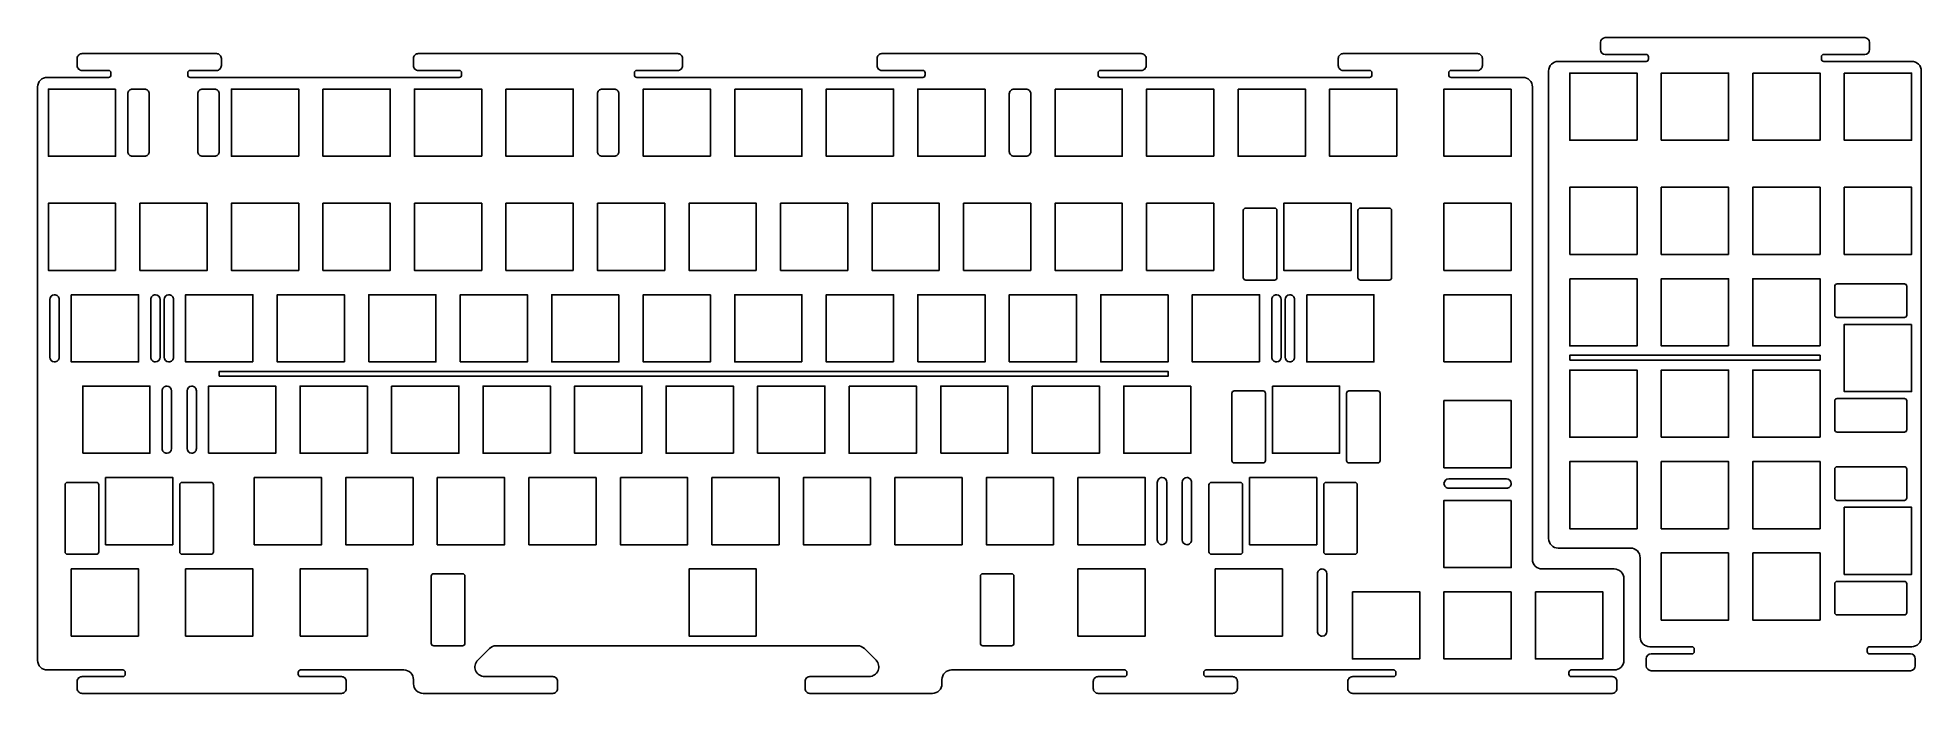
# Model space of a CAD drawing. Header units: millimetres. Extents: x -337 to 56, y -161 to -24.
import ezdxf

# ---------------------------------------------------------------- set-up
doc = ezdxf.new("R2010")
doc.units = ezdxf.units.MM
doc.header["$MEASUREMENT"] = 0

msp = doc.modelspace()

# ---------------------------------------------------------------- linework, layer by layer
for p, q in [((-11.21, -24.99), (-11.21, -26.49)), ((43.79, -23.99), (-10.21, -23.99)), ((44.79, -26.49), (44.79, -24.99)), ((-22, -30.94), (-22, -55.17)), ((-1.71, -28.94), (-20, -28.94)), ((-10.21, -27.49), (-1.71, -27.49)), ((-1.21, -27.99), (-1.21, -28.44)), ((34.79, -28.44), (34.79, -27.99)), ((35.29, -27.49), (43.79, -27.49)), ((53.58, -28.94), (35.29, -28.94)), ((55.58, -148.91, 0), (55.58, -30.94, 0)), ((-22, -55.17), (-22, -55.17)), ((-22, -55.17), (-22, -128.37)), ((-20, -130.37), (-4.95, -130.37)), ((-2.95, -132.37), (-2.95, -148.91)), ((-0.95, -150.91), (7.82, -150.91, 0)), ((7.82, -152.41, 0), (-0.68, -152.41, 0)), ((8.32, -151.41, 0), (8.32, -151.91, 0)), ((44.32, -151.91, 0), (44.32, -151.41, 0)), ((44.82, -150.91, 0), (53.58, -150.91, 0)), ((53.32, -152.41, 0), (44.82, -152.41, 0)), ((-1.68, -153.41, 0), (-1.68, -154.91, 0)), ((-0.68, -155.91, 0), (53.32, -155.91, 0)), ((54.32, -154.91, 0), (54.32, -153.41, 0))]:
    msp.add_line(p, q)
for points in [[(-336.54, -34.27), (-336.54, -153.76, 0.414214), (-334.54, -155.76), (-318.8, -155.76, -0.414214), (-318.3, -156.26), (-318.3, -156.64, -0.414214), (-318.8, -157.14), (-327.3, -157.14, 0.414214), (-328.3, -158.14), (-328.3, -159.64, 0.414214), (-327.3, -160.64), (-273.3, -160.64, 0.414214), (-272.3, -159.64), (-272.3, -158.14, 0.414214), (-273.3, -157.14), (-281.8, -157.14, -0.414214), (-282.3, -156.64), (-282.3, -156.26, -0.414214), (-281.8, -155.76), (-260.3, -155.76, -0.414214), (-258.3, -157.76), (-258.3, -158.64, 0.414214), (-256.3, -160.64), (-229.3, -160.64, 0.414214), (-228.3, -159.64), (-228.3, -158.14, 0.414214), (-229.3, -157.14), (-243.52, -157.14, -0.668179), (-244.93, -153.72), (-242.51, -151.3, -0.198912), (-241.09, -150.71), (-165.86, -150.71, -0.198912), (-164.45, -151.3), (-162.02, -153.72, -0.668179), (-163.44, -157.14), (-175.79, -157.14, 0.414214), (-176.79, -158.14), (-176.79, -159.64, 0.414214), (-175.79, -160.64), (-150.29, -160.64, 0.414214), (-148.29, -158.64), (-148.29, -157.76, -0.414214), (-146.29, -155.76), (-110.29, -155.76, -0.414214), (-109.79, -156.26), (-109.79, -156.64, -0.414214), (-110.29, -157.14), (-115.79, -157.14, 0.414214), (-116.79, -158.14), (-116.79, -159.64, 0.414214), (-115.79, -160.64), (-87.79, -160.64, 0.414214), (-86.79, -159.64), (-86.79, -158.14, 0.414214), (-87.79, -157.14), (-93.29, -157.14, -0.414214), (-93.79, -156.64), (-93.79, -156.26, -0.414214), (-93.29, -155.76), (-54.29, -155.76, -0.414214), (-53.79, -156.26), (-53.79, -156.64, -0.414214), (-54.29, -157.14), (-62.79, -157.14, 0.414214), (-63.79, -158.14), (-63.79, -159.64, 0.414214), (-62.79, -160.64), (-8.79, -160.64, 0.414214), (-7.79, -159.64), (-7.79, -158.14, 0.414214), (-8.79, -157.14), (-17.29, -157.14, -0.414214), (-17.79, -156.64), (-17.79, -156.26, -0.414214), (-17.29, -155.76), (-8.33, -155.76, 0.414214), (-6.33, -153.76), (-6.33, -136.71, 0.414214), (-8.33, -134.71), (-23.38, -134.71, -0.414214), (-25.38, -132.71), (-25.38, -58.14, 0.020164), (-25.38, -57.98), (-25.38, -34.27, 0.414214), (-27.38, -32.27), (-42.29, -32.27, -0.414214), (-42.79, -31.77), (-42.79, -31.32, -0.414214), (-42.29, -30.82), (-36.79, -30.82, 0.414214), (-35.79, -29.82), (-35.79, -28.32, 0.414214), (-36.79, -27.32), (-64.79, -27.32, 0.414214), (-65.79, -28.32), (-65.79, -29.82, 0.414214), (-64.79, -30.82), (-59.29, -30.82, -0.414214), (-58.79, -31.32), (-58.79, -31.77, -0.414214), (-59.29, -32.27), (-115.29, -32.27, -0.414214), (-115.79, -31.77), (-115.79, -31.32, -0.414214), (-115.29, -30.82), (-106.79, -30.82, 0.414214), (-105.79, -29.82), (-105.79, -28.32, 0.414214), (-106.79, -27.32), (-160.79, -27.32, 0.414214), (-161.79, -28.32), (-161.79, -29.82, 0.414214), (-160.79, -30.82), (-152.29, -30.82, -0.414214), (-151.79, -31.32), (-151.79, -31.77, -0.414214), (-152.29, -32.27), (-211.8, -32.27, -0.414214), (-212.3, -31.77), (-212.3, -31.32, -0.414214), (-211.8, -30.82), (-203.3, -30.82, 0.414214), (-202.3, -29.82), (-202.3, -28.32, 0.414214), (-203.3, -27.32), (-257.3, -27.32, 0.414214), (-258.3, -28.32), (-258.3, -29.82, 0.414214), (-257.3, -30.82), (-248.8, -30.82, -0.414214), (-248.3, -31.32), (-248.3, -31.77, -0.414214), (-248.8, -32.27), (-304.8, -32.27, -0.414214), (-305.3, -31.77), (-305.3, -31.32, -0.414214), (-304.8, -30.82), (-299.3, -30.82, 0.414214), (-298.3, -29.82), (-298.3, -28.32, 0.414214), (-299.3, -27.32), (-327.3, -27.32, 0.414214), (-328.3, -28.32), (-328.3, -29.82, 0.414214), (-327.3, -30.82), (-321.8, -30.82, -0.414214), (-321.3, -31.32), (-321.3, -31.77, -0.414214), (-321.8, -32.27), (-334.54, -32.27, 0.414214)], [(-314.3, -48.7, 0.414214), (-313.3, -47.7), (-313.3, -35.7, 0.414214), (-314.3, -34.7), (-316.78, -34.7, 0.414214), (-317.78, -35.7), (-317.78, -47.7, 0.414214), (-316.78, -48.7)], [(-299.73, -48.7, 0.414214), (-298.73, -47.7), (-298.73, -35.7, 0.414214), (-299.73, -34.7), (-302.2, -34.7, 0.414214), (-303.2, -35.7), (-303.2, -47.7, 0.414214), (-302.2, -48.7)], [(-216.53, -48.7, 0.414214), (-215.53, -47.7), (-215.53, -35.7, 0.414214), (-216.53, -34.7), (-219, -34.7, 0.414214), (-220, -35.7), (-220, -47.7, 0.414214), (-219, -48.7)], [(-130.8, -48.7, 0.414214), (-129.8, -47.7), (-129.8, -35.7, 0.414214), (-130.8, -34.7), (-133.28, -34.7, 0.414214), (-134.28, -35.7), (-134.28, -47.7, 0.414214), (-133.28, -48.7)], [(-78.56, -60.01), (-78.56, -74.01, -0.414214), (-79.06, -74.51), (-85.06, -74.51, -0.414214), (-85.56, -74.01), (-85.56, -60.01, -0.414214), (-85.06, -59.51), (-79.06, -59.51, -0.414214)], [(-54.69, -60.01), (-54.69, -74.01, -0.414214), (-55.19, -74.51), (-61.19, -74.51, -0.414214), (-61.69, -74.01), (-61.69, -60.01, -0.414214), (-61.19, -59.51), (-55.19, -59.51, -0.414214)], [(-334.01, -90.56, 0.399637), (-333.06, -91.56, 0.414214), (-332.06, -90.56), (-332.06, -78.56, 0.414214), (-333.06, -77.56, 0.399637), (-334.01, -78.56)], [(-312.01, -91.56, 0.406908), (-311.04, -90.56), (-311.04, -78.56, 0.406908), (-312.01, -77.56, 0.414214), (-313.01, -78.56), (-313.01, -90.56, 0.414214)], [(-310.2, -90.56, 0.399637), (-309.25, -91.56, 0.414214), (-308.25, -90.56), (-308.25, -78.56, 0.414214), (-309.25, -77.56, 0.399637), (-310.2, -78.56)], [(-79.65, -90.56, 0.414214), (-78.65, -91.56, 0.406908), (-77.68, -90.56), (-77.68, -78.56, 0.406908), (-78.65, -77.56, 0.414214), (-79.65, -78.56)], [(-76.84, -90.56, 0.399637), (-75.89, -91.56, 0.414214), (-74.89, -90.56), (-74.89, -78.56, 0.414214), (-75.89, -77.56, 0.399637), (-76.84, -78.56)], [(37.55, -81.81), (37.55, -75.81, -0.414214), (38.05, -75.31), (52.05, -75.31, -0.414214), (52.55, -75.81), (52.55, -81.81, -0.414214), (52.05, -82.31), (38.05, -82.31, -0.414214)], [(-310.63, -109.61, 0.414214), (-309.63, -110.61, 0.406908), (-308.66, -109.61), (-308.66, -97.61, 0.406908), (-309.63, -96.61, 0.414214), (-310.63, -97.61)], [(-305.44, -109.61, 0.399637), (-304.49, -110.61, 0.414214), (-303.49, -109.61), (-303.49, -97.61, 0.414214), (-304.49, -96.61, 0.399637), (-305.44, -97.61)], [(-87.94, -112.11), (-87.94, -98.11, -0.414214), (-87.44, -97.61), (-81.44, -97.61, -0.414214), (-80.94, -98.11), (-80.94, -112.11, -0.414214), (-81.44, -112.61), (-87.44, -112.61, -0.414214)], [(-57.07, -98.11), (-57.07, -112.11, -0.414214), (-57.57, -112.61), (-63.57, -112.61, -0.414214), (-64.07, -112.11), (-64.07, -98.11, -0.414214), (-63.57, -97.61), (-57.57, -97.61, -0.414214)], [(37.55, -105.69), (37.55, -99.69, -0.414214), (38.05, -99.19), (52.05, -99.19, -0.414214), (52.55, -99.69), (52.55, -105.69, -0.414214), (52.05, -106.19), (38.05, -106.19, -0.414214)], [(37.55, -119.91), (37.55, -113.91, -0.414214), (38.05, -113.41), (52.05, -113.41, -0.414214), (52.55, -113.91), (52.55, -119.91, -0.414214), (52.05, -120.41), (38.05, -120.41, -0.414214)], [(-323.83, -117.16), (-323.83, -131.16, -0.414214), (-324.33, -131.66), (-330.33, -131.66, -0.414214), (-330.83, -131.16), (-330.83, -117.16, -0.414214), (-330.33, -116.66), (-324.33, -116.66, -0.414214)], [(-299.96, -117.16), (-299.96, -131.16, -0.414214), (-300.46, -131.66), (-306.46, -131.66, -0.414214), (-306.96, -131.16), (-306.96, -117.16, -0.414214), (-306.46, -116.66), (-300.46, -116.66, -0.414214)], [(-102.46, -129.66, 0.406908), (-101.49, -128.66), (-101.49, -116.66, 0.406908), (-102.46, -115.66, 0.414214), (-103.46, -116.66), (-103.46, -128.66, 0.414214)], [(-98.27, -128.66, 0.399637), (-97.32, -129.66, 0.414214), (-96.32, -128.66), (-96.32, -116.66, 0.414214), (-97.32, -115.66, 0.399637), (-98.27, -116.66)], [(-85.71, -117.16), (-85.71, -131.16, -0.414214), (-86.21, -131.66), (-92.21, -131.66, -0.414214), (-92.71, -131.16), (-92.71, -117.16, -0.414214), (-92.21, -116.66), (-86.21, -116.66, -0.414214)], [(-61.83, -117.16), (-61.83, -131.16, -0.414214), (-62.33, -131.66), (-68.33, -131.66, -0.414214), (-68.83, -131.16), (-68.83, -117.16, -0.414214), (-68.33, -116.66), (-62.33, -116.66, -0.414214)], [(-42.79, -115.95, 0.399637), (-43.79, -116.9, 0.414214), (-42.79, -117.9), (-30.79, -117.9, 0.414214), (-29.79, -116.9, 0.399637), (-30.79, -115.95)], [(-248.1, -150.71), (-254.1, -150.71, -0.414214), (-254.6, -150.21), (-254.6, -136.21, -0.414214), (-254.1, -135.71), (-248.1, -135.71, -0.414214), (-247.6, -136.21), (-247.6, -150.21, -0.414214)], [(-133.3, -136.21), (-133.3, -150.21, -0.414214), (-133.8, -150.71), (-139.8, -150.71, -0.414214), (-140.3, -150.21), (-140.3, -136.21, -0.414214), (-139.8, -135.71), (-133.8, -135.71, -0.414214)], [(-70.13, -147.71), (-70.13, -135.71, -0.414214), (-69.13, -134.71, -0.406908), (-68.15, -135.71), (-68.15, -147.71, -0.406908), (-69.13, -148.71, -0.414214)], [(37.55, -143.79), (37.55, -137.79, -0.414214), (38.05, -137.29), (52.05, -137.29, -0.414214), (52.55, -137.79), (52.55, -143.79, -0.414214), (52.05, -144.29), (38.05, -144.29, -0.414214)]]:
    msp.add_lwpolyline(points, format="xyb", close=True)
for points in [[(-3.6, -45.36), (-17.6, -45.36), (-17.6, -31.36), (-3.6, -31.36)], [(1.45, -45.36), (1.45, -31.36), (15.45, -31.36), (15.45, -45.36)], [(20.5, -31.36), (34.5, -31.36), (34.5, -45.36), (20.5, -45.36)], [(39.55, -31.36), (53.55, -31.36), (53.55, -45.36), (39.55, -45.36)], [(-320.3, -34.7), (-320.3, -48.7), (-334.3, -48.7), (-334.3, -34.7)], [(-282.2, -48.7), (-296.2, -48.7), (-296.2, -34.7), (-282.2, -34.7)], [(-277.15, -34.7), (-263.15, -34.7), (-263.15, -48.7), (-277.15, -48.7)], [(-244.1, -48.7), (-258.1, -48.7), (-258.1, -34.7), (-244.1, -34.7)], [(-239.05, -34.7), (-225.05, -34.7), (-225.05, -48.7), (-239.05, -48.7)], [(-196.48, -48.7), (-210.48, -48.7), (-210.48, -34.7), (-196.48, -34.7)], [(-191.43, -34.7), (-177.43, -34.7), (-177.43, -48.7), (-191.43, -48.7)], [(-158.38, -48.7), (-172.38, -48.7), (-172.38, -34.7), (-158.38, -34.7)], [(-139.33, -34.7), (-139.33, -48.7), (-153.33, -48.7), (-153.33, -34.7)], [(-124.75, -34.7), (-110.75, -34.7), (-110.75, -48.7), (-124.75, -48.7)], [(-91.7, -48.7), (-105.7, -48.7), (-105.7, -34.7), (-91.7, -34.7)], [(-86.65, -34.7), (-72.65, -34.7), (-72.65, -48.7), (-86.65, -48.7)], [(-53.6, -48.7), (-67.6, -48.7), (-67.6, -34.7), (-53.6, -34.7)], [(-29.79, -34.7), (-29.79, -48.7), (-43.79, -48.7), (-43.79, -34.7)], [(-320.3, -72.51), (-334.3, -72.51), (-334.3, -58.51), (-320.3, -58.51)], [(-315.25, -58.51), (-301.25, -58.51), (-301.25, -72.51), (-315.25, -72.51)], [(-282.2, -72.51), (-296.2, -72.51), (-296.2, -58.51), (-282.2, -58.51)], [(-277.15, -72.51), (-277.15, -58.51), (-263.15, -58.51), (-263.15, -72.51)], [(-258.1, -58.51), (-244.1, -58.51), (-244.1, -72.51), (-258.1, -72.51)], [(-225.05, -72.51), (-239.05, -72.51), (-239.05, -58.51), (-225.05, -58.51)], [(-220, -58.51), (-206, -58.51), (-206, -72.51), (-220, -72.51)], [(-186.95, -72.51), (-200.95, -72.51), (-200.95, -58.51), (-186.95, -58.51)], [(-181.9, -58.51), (-167.9, -58.51), (-167.9, -72.51), (-181.9, -72.51)], [(-148.85, -72.51), (-162.85, -72.51), (-162.85, -58.51), (-148.85, -58.51)], [(-143.8, -58.51), (-129.8, -58.51), (-129.8, -72.51), (-143.8, -72.51)], [(-110.75, -72.51), (-124.75, -72.51), (-124.75, -58.51), (-110.75, -58.51)], [(-105.7, -72.51), (-105.7, -58.51), (-91.7, -58.51), (-91.7, -72.51)], [(-63.13, -58.51), (-63.13, -72.51), (-77.13, -72.51), (-77.13, -58.51)], [(-43.79, -72.51), (-43.79, -58.51), (-29.79, -58.51), (-29.79, -72.51)], [(-17.6, -69.17), (-17.6, -55.17), (-3.6, -55.17), (-3.6, -69.17)], [(15.45, -69.17), (1.45, -69.17), (1.45, -55.17), (15.45, -55.17)], [(34.5, -69.17), (20.5, -69.17), (20.5, -55.17), (34.5, -55.17)], [(39.55, -69.17), (39.55, -55.17), (53.55, -55.17), (53.55, -69.17)], [(-17.6, -74.22), (-3.6, -74.22), (-3.6, -88.22), (-17.6, -88.22)], [(15.45, -88.22), (1.45, -88.22), (1.45, -74.22), (15.45, -74.22)], [(34.5, -88.22), (20.5, -88.22), (20.5, -74.22), (34.5, -74.22)], [(-329.54, -77.56), (-315.54, -77.56), (-315.54, -91.56), (-329.54, -91.56)], [(-291.73, -91.56), (-305.73, -91.56), (-305.73, -77.56), (-291.73, -77.56)], [(-272.68, -91.56), (-286.68, -91.56), (-286.68, -77.56), (-272.68, -77.56)], [(-267.63, -91.56), (-267.63, -77.56), (-253.63, -77.56), (-253.63, -91.56)], [(-248.58, -91.56), (-248.58, -77.56), (-234.58, -77.56), (-234.58, -91.56)], [(-215.53, -77.56), (-215.53, -91.56), (-229.53, -91.56), (-229.53, -77.56)], [(-196.48, -77.56), (-196.48, -91.56), (-210.48, -91.56), (-210.48, -77.56)], [(-177.43, -91.56), (-191.43, -91.56), (-191.43, -77.56), (-177.43, -77.56)], [(-158.38, -91.56), (-172.38, -91.56), (-172.38, -77.56), (-158.38, -77.56)], [(-153.33, -91.56), (-153.33, -77.56), (-139.33, -77.56), (-139.33, -91.56)], [(-134.28, -91.56), (-134.28, -77.56), (-120.28, -77.56), (-120.28, -91.56)], [(-101.23, -77.56), (-101.23, -91.56), (-115.23, -91.56), (-115.23, -77.56)], [(-82.18, -91.56), (-96.18, -91.56), (-96.18, -77.56), (-82.18, -77.56)], [(-72.36, -77.56), (-58.36, -77.56), (-58.36, -91.56), (-72.36, -91.56)], [(-43.79, -91.56), (-43.79, -77.56), (-29.79, -77.56), (-29.79, -91.56)], [(53.55, -83.75), (53.55, -97.75), (39.55, -97.75), (39.55, -83.75)], [(-17.6, -91.17), (-17.6, -90.17), (34.5, -90.17), (34.5, -91.17)], [(-298.73, -94.56), (-298.73, -93.56), (-101.23, -93.56), (-101.23, -94.56)], [(-3.6, -107.27), (-17.6, -107.27), (-17.6, -93.27), (-3.6, -93.27)], [(1.45, -107.27), (1.45, -93.27), (15.45, -93.27), (15.45, -107.27)], [(34.5, -107.27), (20.5, -107.27), (20.5, -93.27), (34.5, -93.27)], [(-327.16, -110.61), (-327.16, -96.61), (-313.16, -96.61), (-313.16, -110.61)], [(-300.96, -110.61), (-300.96, -96.61), (-286.96, -96.61), (-286.96, -110.61)], [(-267.91, -96.61), (-267.91, -110.61), (-281.91, -110.61), (-281.91, -96.61)], [(-262.86, -96.61), (-248.86, -96.61), (-248.86, -110.61), (-262.86, -110.61)], [(-229.81, -110.61), (-243.81, -110.61), (-243.81, -96.61), (-229.81, -96.61)], [(-210.76, -110.61), (-224.76, -110.61), (-224.76, -96.61), (-210.76, -96.61)], [(-191.71, -110.61), (-205.71, -110.61), (-205.71, -96.61), (-191.71, -96.61)], [(-186.66, -110.61), (-186.66, -96.61), (-172.66, -96.61), (-172.66, -110.61)], [(-167.61, -96.61), (-153.61, -96.61), (-153.61, -110.61), (-167.61, -110.61)], [(-148.56, -110.61), (-148.56, -96.61), (-134.56, -96.61), (-134.56, -110.61)], [(-129.51, -96.61), (-115.51, -96.61), (-115.51, -110.61), (-129.51, -110.61)], [(-96.46, -96.61), (-96.46, -110.61), (-110.46, -110.61), (-110.46, -96.61)], [(-79.51, -96.61), (-65.51, -96.61), (-65.51, -110.61), (-79.51, -110.61)], [(-43.79, -99.61), (-29.79, -99.61), (-29.79, -113.61), (-43.79, -113.61)], [(-3.6, -112.32), (-3.6, -126.32), (-17.6, -126.32), (-17.6, -112.32)], [(15.45, -126.32), (1.45, -126.32), (1.45, -112.32), (15.45, -112.32)], [(34.5, -112.32), (34.5, -126.32), (20.5, -126.32), (20.5, -112.32)], [(-308.39, -129.66), (-322.39, -129.66), (-322.39, -115.66), (-308.39, -115.66)], [(-291.44, -115.66), (-277.44, -115.66), (-277.44, -129.66), (-291.44, -129.66)], [(-258.39, -129.66), (-272.39, -129.66), (-272.39, -115.66), (-258.39, -115.66)], [(-253.34, -115.66), (-239.34, -115.66), (-239.34, -129.66), (-253.34, -129.66)], [(-220.29, -129.66), (-234.29, -129.66), (-234.29, -115.66), (-220.29, -115.66)], [(-215.24, -115.66), (-201.24, -115.66), (-201.24, -129.66), (-215.24, -129.66)], [(-196.19, -115.66), (-182.19, -115.66), (-182.19, -129.66), (-196.19, -129.66)], [(-163.14, -129.66), (-177.14, -129.66), (-177.14, -115.66), (-163.14, -115.66)], [(-158.09, -115.66), (-144.09, -115.66), (-144.09, -129.66), (-158.09, -129.66)], [(-125.04, -129.66), (-139.04, -129.66), (-139.04, -115.66), (-125.04, -115.66)], [(-119.99, -115.66), (-105.99, -115.66), (-105.99, -129.66), (-119.99, -129.66)], [(-70.27, -129.66), (-84.27, -129.66), (-84.27, -115.66), (-70.27, -115.66)], [(-29.79, -120.42), (-29.79, -134.42), (-43.79, -134.42), (-43.79, -120.42)], [(39.55, -135.85), (39.55, -121.85), (53.55, -121.85), (53.55, -135.85)], [(15.45, -131.37), (15.45, -145.37), (1.45, -145.37), (1.45, -131.37)], [(20.5, -131.37), (34.5, -131.37), (34.5, -145.37), (20.5, -145.37)], [(-315.54, -148.71), (-329.54, -148.71), (-329.54, -134.71), (-315.54, -134.71)], [(-305.73, -148.71), (-305.73, -134.71), (-291.73, -134.71), (-291.73, -148.71)], [(-281.91, -148.71), (-281.91, -134.71), (-267.91, -134.71), (-267.91, -148.71)], [(-186.95, -148.71), (-200.95, -148.71), (-200.95, -134.71), (-186.95, -134.71)], [(-119.99, -134.71), (-105.99, -134.71), (-105.99, -148.71), (-119.99, -148.71)], [(-77.41, -148.71), (-91.41, -148.71), (-91.41, -134.71), (-77.41, -134.71)], [(-62.84, -139.47), (-48.84, -139.47), (-48.84, -153.47), (-62.84, -153.47)], [(-29.79, -139.47), (-29.79, -153.47), (-43.79, -153.47), (-43.79, -139.47)], [(-24.74, -139.47), (-10.74, -139.47), (-10.74, -153.47), (-24.74, -153.47)]]:
    msp.add_lwpolyline(points, close=True)
for centre, radius, start, end in [((-10.21, -24.99), 1, 90, 180), ((-10.21, -26.49), 1, 180, 270), ((43.79, -24.99), 1, 0, 90), ((43.79, -26.49), 1, 270, 0), ((-20, -30.94), 2, 90, 180), ((-1.71, -27.99), 0.5, 0, 90), ((-1.71, -28.44), 0.5, 270, 0), ((35.29, -27.99), 0.5, 90, 180), ((35.29, -28.44), 0.5, 180, 270), ((-20, -128.37), 2, 180, 270), ((-4.95, -132.37), 2, 0, 90), ((-0.95, -148.91), 2, 180, 270), ((53.58, -148.91, 0), 2, 270, 0), ((-0.68, -153.41, 0), 1, 90, 180), ((7.82, -151.41, 0), 0.5, 0, 90), ((7.82, -151.91, 0), 0.5, 270, 0), ((44.82, -151.41, 0), 0.5, 90, 180), ((44.82, -151.91, 0), 0.5, 180, 270), ((53.32, -153.41, 0), 1, 0, 90), ((-0.68, -154.91, 0), 1, 180, 270), ((53.32, -154.91, 0), 1, 270, 0)]:
    msp.add_arc(centre, radius, start, end)
at = {"extrusion": (1.41188e-07, 0, 1)}
msp.add_arc((53.58, -30.94, 0), 2, 0, 90, dxfattribs=at)

doc.saveas('drawing.dxf')
